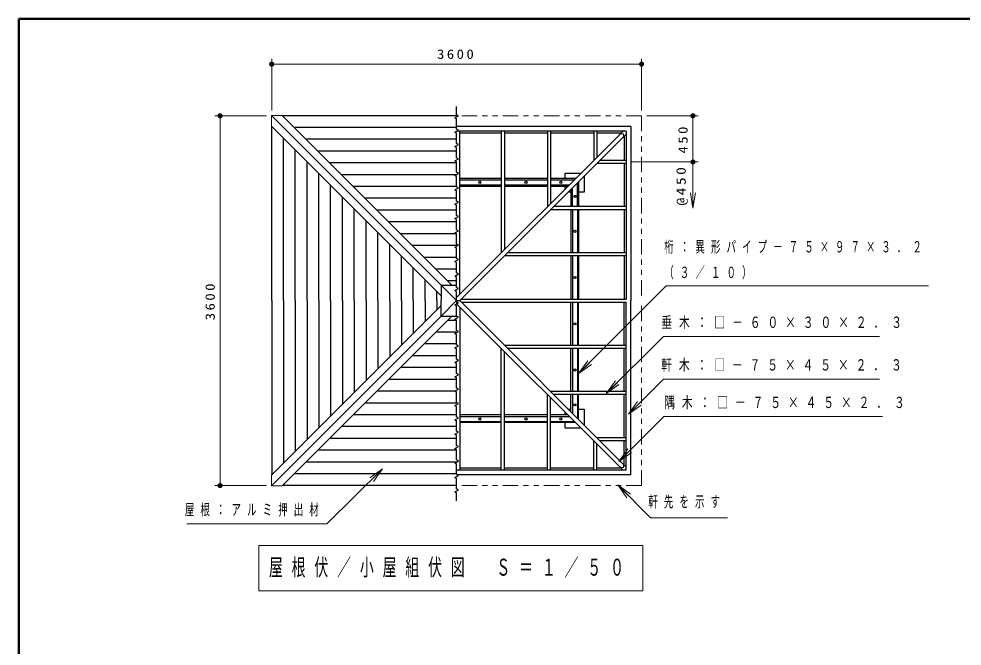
# Model space of a CAD drawing. Units: millimetres on the paper, with parts at other scales. Extents: x -385 to 280, y 0 to 267.
# Drawn here: x -385 to -201.4, y 144.9 to 267 of the extents above; entities that cross this region are included whole.
import ezdxf

# ---------------------------------------------------------------- set-up
doc = ezdxf.new("R2010")
doc.units = ezdxf.units.MM
doc.linetypes.add('USER1', pattern=[4.5, 2.5, -2])
doc.linetypes.add('USER3', pattern=[8, 3, -1, 1, -1, 1, -1])
doc.layers.add('LY_1', color=190, linetype='Continuous', lineweight=25)
doc.styles.add('ＭＳ ゴシック', font='')
doc.styles.get('ＭＳ ゴシック').set_extended_font_data('MS Gothic')

# ---------------------------------------------------------------- blocks, each defined once
blk = doc.blocks.new('filled_dot')
at = {"color": 0, "linetype": 'Continuous', "lineweight": -2, "const_width": 1.25}
blk.add_lwpolyline([(-0.625, 0, 1), (0.625, 0, 1)], format="xyb", close=True, dxfattribs=at)
blk = doc.blocks.new('open_arrow')
at = {"color": 0, "linetype": 'Continuous', "lineweight": -2}
blk.add_lwpolyline([(7.5, 1.25), (0, 0), (7.5, -1.25)], dxfattribs=at)

msp = doc.modelspace()

# ---------------------------------------------------------------- linework, layer by layer
at = {"layer": 'LY_1', "color": 7, "lineweight": 50}
for p, q in [((-385, 267), (-385, 0)), ((0, 267), (-385, 267))]:
    msp.add_line(p, q, dxfattribs=at)
at = {"layer": 'LY_1', "color": 7, "lineweight": 13}
for p, q in [((-335.788, 249.141), (-335.788, 259.188)), ((-263.788, 249.142), (-263.788, 259.188)), ((-335.788, 258.188), (-263.788, 258.188)), ((-336.788, 248.141), (-346.835, 248.141)), ((-345.835, 176.141), (-345.835, 248.141)), ((-262.788, 248.141), (-252.788, 248.141)), ((-253.788, 248.141), (-253.788, 239.141)), ((-265.728, 239.141), (-252.788, 239.141)), ((-253.788, 239.141), (-253.788, 230.141)), ((-276.038, 197.937), (-274.27, 200.412)), ((-276.038, 197.937), (-273.917, 200.058)), ((-273.563, 199.705), (-276.038, 197.937)), ((-270.661, 194.046), (-268.893, 196.521)), ((-270.661, 194.046), (-268.539, 196.167)), ((-268.186, 195.813), (-270.661, 194.046)), ((-266.352, 190.015), (-264.584, 192.49)), ((-266.352, 190.015), (-264.23, 192.137)), ((-263.877, 191.783), (-266.352, 190.015)), ((-268.2, 180.817), (-266.433, 183.292)), ((-268.2, 180.817), (-266.079, 182.938)), ((-265.726, 182.585), (-268.2, 180.817)), ((-316.687, 177.639), (-314.198, 179.387)), ((-314.198, 179.387), (-316.336, 177.282)), ((-314.198, 179.387), (-315.985, 176.926)), ((-336.788, 176.141), (-346.835, 176.141)), ((-268.439, 176.254), (-266.318, 174.132)), ((-268.439, 176.254), (-265.965, 174.486)), ((-266.672, 173.779), (-268.439, 176.254)), ((-338.312, 164.461), (-338.312, 155.661)), ((-263.512, 164.461), (-338.312, 164.461)), ((-263.512, 155.661), (-263.512, 164.461)), ((-338.312, 155.661), (-263.512, 155.661))]:
    msp.add_line(p, q, dxfattribs=at)
at = {"layer": 'LY_1', "color": 131}
for p, q in [((-302.788, 215.141), (-335.835, 248.188)), ((-302.788, 215.141), (-335.835, 248.188)), ((-300.702, 215.141), (-333.749, 248.188)), ((-302.788, 213.055), (-335.835, 246.102)), ((-302.788, 211.227), (-335.835, 178.181)), ((-302.788, 209.141), (-335.835, 176.095)), ((-302.788, 209.141), (-335.835, 176.095)), ((-300.702, 209.141), (-333.749, 176.095))]:
    msp.add_line(p, q, dxfattribs=at)
at = {"layer": 'LY_1', "color": 131, "lineweight": 13}
for p, q in [((-335.835, 246.102), (-335.835, 248.188)), ((-333.749, 248.188), (-335.835, 248.188)), ((-335.835, 178.181), (-335.835, 176.095)), ((-333.749, 176.095), (-335.835, 176.095))]:
    msp.add_line(p, q, dxfattribs=at)
at = {"layer": 'LY_1', "color": 4}
for p, q in [((-299.788, 248.141), (-333.702, 248.141)), ((-335.788, 212.141), (-335.788, 246.055)), ((-335.788, 212.141), (-335.788, 178.227)), ((-299.788, 176.141), (-333.702, 176.141))]:
    msp.add_line(p, q, dxfattribs=at)
at = {"layer": 'LY_1', "color": 7, "linetype": 'USER3', "lineweight": 13}
for p, q in [((-263.788, 248.141), (-299.788, 248.141)), ((-263.788, 248.141), (-263.788, 212.141)), ((-263.788, 176.141), (-263.788, 212.141)), ((-263.788, 176.141), (-299.788, 176.141))]:
    msp.add_line(p, q, dxfattribs=at)
at = {"layer": 'LY_1', "color": 12}
for p, q in [((-299.788, 245.862), (-331.423, 245.862)), ((-333.509, 212.141), (-333.509, 243.776)), ((-299.788, 243.563), (-329.124, 243.563)), ((-331.21, 212.141), (-331.21, 241.477)), ((-299.788, 241.264), (-326.825, 241.264)), ((-328.911, 212.141), (-328.911, 239.178)), ((-299.788, 238.966), (-324.526, 238.966)), ((-326.612, 212.141), (-326.612, 236.88)), ((-299.788, 236.667), (-322.228, 236.667)), ((-324.314, 212.141), (-324.314, 234.581)), ((-299.788, 234.368), (-319.929, 234.368)), ((-322.015, 212.141), (-322.015, 232.282)), ((-299.788, 232.069), (-317.63, 232.069)), ((-319.716, 212.141), (-319.716, 229.983)), ((-299.788, 229.771), (-315.331, 229.771)), ((-317.417, 212.141), (-317.417, 227.685)), ((-299.788, 227.472), (-313.032, 227.472)), ((-315.118, 212.141), (-315.118, 225.386)), ((-299.788, 225.173), (-310.734, 225.173)), ((-312.82, 212.141), (-312.82, 223.087)), ((-299.788, 222.874), (-308.435, 222.874)), ((-310.521, 212.141), (-310.521, 220.788)), ((-299.788, 220.575), (-306.136, 220.575)), ((-308.222, 212.141), (-308.222, 218.489)), ((-299.788, 218.277), (-303.837, 218.277)), ((-305.923, 212.141), (-305.923, 216.191)), ((-299.788, 215.978), (-301.539, 215.978)), ((-303.624, 212.141), (-303.624, 213.892)), ((-333.509, 212.141), (-333.509, 180.507)), ((-331.21, 212.141), (-331.21, 182.806)), ((-328.911, 212.141), (-328.911, 185.104)), ((-326.612, 212.141), (-326.612, 187.403)), ((-324.314, 212.141), (-324.314, 189.702)), ((-322.015, 212.141), (-322.015, 192.001)), ((-319.716, 212.141), (-319.716, 194.299)), ((-317.417, 212.141), (-317.417, 196.598)), ((-315.118, 212.141), (-315.118, 198.897)), ((-312.82, 212.141), (-312.82, 201.196)), ((-310.521, 212.141), (-310.521, 203.495)), ((-308.222, 212.141), (-308.222, 205.793)), ((-305.923, 212.141), (-305.923, 208.092)), ((-303.624, 212.141), (-303.624, 210.391)), ((-299.788, 208.305), (-301.539, 208.305)), ((-299.788, 206.006), (-303.837, 206.006)), ((-299.788, 203.707), (-306.136, 203.707)), ((-299.788, 201.409), (-308.435, 201.409)), ((-299.788, 199.11), (-310.734, 199.11)), ((-299.788, 196.811), (-313.032, 196.811)), ((-299.788, 194.512), (-315.331, 194.512)), ((-299.788, 192.214), (-317.63, 192.214)), ((-299.788, 189.915), (-319.929, 189.915)), ((-299.788, 187.616), (-322.228, 187.616)), ((-299.788, 185.317), (-324.526, 185.317)), ((-299.788, 183.018), (-326.825, 183.018)), ((-299.788, 180.72), (-329.124, 180.72)), ((-299.788, 178.421), (-331.423, 178.421))]:
    msp.add_line(p, q, dxfattribs=at)
at = {"layer": 'LY_1', "color": 7}
for p, q in [((-265.903, 246.027), (-299.788, 246.027)), ((-266.765, 245.164), (-299.788, 245.164)), ((-299.788, 212.778), (-267.401, 245.164)), ((-299.188, 213.378), (-299.188, 245.202)), ((-291.088, 244.733), (-299.188, 244.733)), ((-299.152, 212.141), (-266.765, 244.528)), ((-291.088, 245.164), (-291.088, 221.478)), ((-290.488, 245.164), (-290.488, 222.078)), ((-282.088, 244.733), (-290.488, 244.733)), ((-282.088, 245.164), (-282.088, 230.478)), ((-281.488, 245.164), (-281.488, 231.078)), ((-273.088, 244.733), (-281.488, 244.733)), ((-273.088, 245.164), (-273.088, 239.478)), ((-272.488, 245.164), (-272.488, 240.078)), ((-267.832, 244.733), (-272.488, 244.733)), ((-266.765, 245.164), (-266.765, 212.441)), ((-265.903, 246.027), (-265.903, 212.141)), ((-267.196, 244.097), (-267.196, 239.441)), ((-266.765, 238.841), (-272.452, 238.841)), ((-266.765, 239.441), (-271.852, 239.441)), ((-267.196, 238.841), (-267.196, 230.441)), ((-278.638, 236.991), (-275.574, 236.991)), ((-278.638, 235.891), (-278.638, 236.991)), ((-291.088, 235.891), (-299.188, 235.891)), ((-299.188, 235.655), (-291.088, 235.655)), ((-282.088, 235.891), (-290.488, 235.891)), ((-290.488, 235.655), (-282.088, 235.655)), ((-276.674, 235.891), (-281.488, 235.891)), ((-281.488, 235.655), (-276.91, 235.655)), ((-276.038, 235.256), (-276.038, 230.441)), ((-274.938, 236.355), (-274.938, 233.291)), ((-299.188, 234.697), (-291.088, 234.697)), ((-291.088, 234.391), (-299.188, 234.391)), ((-290.488, 234.697), (-282.088, 234.697)), ((-282.088, 234.391), (-290.488, 234.391)), ((-281.488, 234.697), (-277.868, 234.697)), ((-278.174, 234.391), (-281.488, 234.391)), ((-278.638, 233.928), (-278.638, 234.391)), ((-277.538, 233.291), (-278.002, 233.291)), ((-277.538, 233.756), (-277.538, 230.441)), ((-277.232, 230.441), (-277.232, 234.062)), ((-276.275, 230.441), (-276.275, 235.02)), ((-274.938, 233.291), (-276.038, 233.291)), ((-266.765, 229.841), (-281.452, 229.841)), ((-266.765, 230.441), (-280.852, 230.441)), ((-277.538, 229.841), (-277.538, 221.441)), ((-277.232, 229.841), (-277.232, 221.441)), ((-276.275, 229.841), (-276.275, 221.441)), ((-276.038, 229.841), (-276.038, 221.441)), ((-267.196, 229.841), (-267.196, 221.441)), ((-266.765, 220.841), (-290.452, 220.841)), ((-266.765, 221.441), (-289.852, 221.441)), ((-277.538, 220.841), (-277.538, 212.441)), ((-277.232, 220.841), (-277.232, 212.441)), ((-276.275, 220.841), (-276.275, 212.441)), ((-276.038, 220.841), (-276.038, 212.441)), ((-267.196, 220.841), (-267.196, 212.441)), ((-299.788, 212.141), (-299.788, 212.778)), ((-299.788, 212.141), (-299.152, 212.141)), ((-299.788, 212.141), (-299.788, 211.505)), ((-299.788, 212.141), (-299.152, 212.141)), ((-299.788, 211.505), (-267.401, 179.118)), ((-299.152, 212.141), (-266.765, 179.755)), ((-298.852, 212.441), (-266.765, 212.441)), ((-298.852, 211.841), (-266.765, 211.841)), ((-277.538, 203.441), (-277.538, 211.841)), ((-277.232, 211.841), (-277.232, 203.441)), ((-276.275, 211.841), (-276.275, 203.441)), ((-276.038, 203.441), (-276.038, 211.841)), ((-267.196, 203.441), (-267.196, 211.841)), ((-266.765, 179.118), (-266.765, 211.841)), ((-265.903, 178.256), (-265.903, 212.141)), ((-299.188, 210.905), (-299.188, 179.081)), ((-291.088, 179.118), (-291.088, 202.805)), ((-290.488, 179.118), (-290.488, 202.205)), ((-266.765, 203.441), (-290.452, 203.441)), ((-266.765, 202.841), (-289.852, 202.841)), ((-277.538, 194.441), (-277.538, 202.841)), ((-277.232, 202.841), (-277.232, 194.441)), ((-276.275, 202.841), (-276.275, 194.441)), ((-276.038, 194.441), (-276.038, 202.841)), ((-267.196, 194.441), (-267.196, 202.841)), ((-282.088, 179.118), (-282.088, 193.805)), ((-281.488, 179.118), (-281.488, 193.205)), ((-266.765, 194.441), (-281.452, 194.441)), ((-266.765, 193.841), (-280.852, 193.841)), ((-277.538, 190.527), (-277.538, 193.841)), ((-277.232, 193.841), (-277.232, 190.221)), ((-276.275, 193.841), (-276.275, 189.263)), ((-276.038, 189.027), (-276.038, 193.841)), ((-267.196, 185.441), (-267.196, 193.841)), ((-278.002, 190.991), (-277.538, 190.991)), ((-276.038, 190.991), (-274.938, 190.991)), ((-274.938, 190.991), (-274.938, 187.928)), ((-291.088, 189.891), (-299.188, 189.891)), ((-299.188, 189.586), (-291.088, 189.586)), ((-282.088, 189.891), (-290.488, 189.891)), ((-290.488, 189.586), (-282.088, 189.586)), ((-278.174, 189.891), (-281.488, 189.891)), ((-281.488, 189.586), (-277.868, 189.586)), ((-278.638, 189.891), (-278.638, 190.355)), ((-299.188, 188.628), (-291.088, 188.628)), ((-291.088, 188.391), (-299.188, 188.391)), ((-290.488, 188.628), (-282.088, 188.628)), ((-282.088, 188.391), (-290.488, 188.391)), ((-281.488, 188.628), (-276.91, 188.628)), ((-276.674, 188.391), (-281.488, 188.391)), ((-278.638, 187.291), (-278.638, 188.391)), ((-275.574, 187.291), (-278.638, 187.291)), ((-273.088, 179.118), (-273.088, 184.805)), ((-272.488, 179.118), (-272.488, 184.205)), ((-266.765, 185.441), (-272.452, 185.441)), ((-266.765, 184.841), (-271.852, 184.841)), ((-267.196, 180.186), (-267.196, 184.841)), ((-266.765, 179.118), (-299.788, 179.118)), ((-265.903, 178.256), (-299.788, 178.256)), ((-291.088, 179.549), (-299.188, 179.549)), ((-282.088, 179.549), (-290.488, 179.549)), ((-273.088, 179.549), (-281.488, 179.549)), ((-267.832, 179.549), (-272.488, 179.549))]:
    msp.add_line(p, q, dxfattribs=at)
at = {"layer": 'LY_1', "color": 7, "linetype": 'USER1', "lineweight": 13}
for p, q in [((-267.312, 244.618), (-267.948, 244.618)), ((-267.312, 244.618), (-267.312, 243.981)), ((-267.312, 179.665), (-267.312, 180.301)), ((-267.312, 179.665), (-267.948, 179.665))]:
    msp.add_line(p, q, dxfattribs=at)
at = {"layer": 'LY_1', "color": 2}
for p, q in [((-302.788, 215.141), (-302.788, 212.141)), ((-299.788, 212.141), (-302.788, 215.141)), ((-302.788, 215.141), (-299.788, 215.141)), ((-299.788, 212.141), (-302.788, 215.141)), ((-299.788, 212.141), (-302.788, 209.141)), ((-302.788, 209.141), (-302.788, 212.141)), ((-299.788, 212.141), (-302.788, 209.141)), ((-302.788, 209.141), (-299.788, 209.141))]:
    msp.add_line(p, q, dxfattribs=at)
at = {"layer": 'LY_1', "color": 7}
msp.add_lwpolyline([(-299.788, 173.148), (-299.788, 174.732), (-300.134, 174.932), (-299.442, 175.332), (-299.788, 175.532), (-299.788, 177.532), (-300.134, 177.732), (-299.442, 178.132), (-299.788, 178.332), (-299.788, 180.332), (-300.134, 180.532), (-299.442, 180.932), (-299.788, 181.132), (-299.788, 183.132), (-300.134, 183.332), (-299.442, 183.732), (-299.788, 183.932), (-299.788, 185.932), (-300.134, 186.132), (-299.442, 186.532), (-299.788, 186.732), (-299.788, 188.732), (-300.134, 188.932), (-299.442, 189.332), (-299.788, 189.532), (-299.788, 191.532), (-300.134, 191.732), (-299.442, 192.132), (-299.788, 192.332), (-299.788, 194.332), (-300.134, 194.532), (-299.442, 194.932), (-299.788, 195.132), (-299.788, 197.132), (-300.134, 197.332), (-299.442, 197.732), (-299.788, 197.932), (-299.788, 199.932), (-300.134, 200.132), (-299.442, 200.532), (-299.788, 200.732), (-299.788, 202.732), (-300.134, 202.932), (-299.442, 203.332), (-299.788, 203.532), (-299.788, 205.532), (-300.134, 205.732), (-299.442, 206.132), (-299.788, 206.332), (-299.788, 208.332), (-300.134, 208.532), (-299.442, 208.932), (-299.788, 209.132), (-299.788, 211.132), (-300.134, 211.332), (-299.442, 211.732), (-299.788, 211.932), (-299.788, 213.932), (-300.134, 214.132), (-299.442, 214.532), (-299.788, 214.732), (-299.788, 216.732), (-300.134, 216.932), (-299.442, 217.332), (-299.788, 217.532), (-299.788, 219.532), (-300.134, 219.732), (-299.442, 220.132), (-299.788, 220.332), (-299.788, 222.332), (-300.134, 222.532), (-299.442, 222.932), (-299.788, 223.132), (-299.788, 225.132), (-300.134, 225.332), (-299.442, 225.732), (-299.788, 225.932), (-299.788, 227.932), (-300.134, 228.132), (-299.442, 228.532), (-299.788, 228.732), (-299.788, 230.732), (-300.134, 230.932), (-299.442, 231.332), (-299.788, 231.532), (-299.788, 233.532), (-300.134, 233.732), (-299.442, 234.132), (-299.788, 234.332), (-299.788, 236.332), (-300.134, 236.532), (-299.442, 236.932), (-299.788, 237.132), (-299.788, 239.132), (-300.134, 239.332), (-299.442, 239.732), (-299.788, 239.932), (-299.788, 241.932), (-300.134, 242.132), (-299.442, 242.532), (-299.788, 242.732), (-299.788, 244.732), (-300.134, 244.932), (-299.442, 245.332), (-299.788, 245.532), (-299.788, 247.532), (-300.134, 247.732), (-299.442, 248.132), (-299.788, 248.332), (-299.788, 249.916)], dxfattribs=at)
at = {"layer": 'LY_1', "color": 7, "lineweight": 13}
for points in [[(-276.038, 197.937), (-258.968, 215.007), (-207.956, 215.007)], [(-270.661, 194.046), (-259.543, 205.163), (-217.453, 205.163)], [(-266.352, 190.015), (-259.498, 196.869), (-217.498, 196.869)], [(-268.2, 180.817), (-259.453, 189.564), (-216.912, 189.564)], [(-314.198, 179.387), (-325.046, 168.705), (-352.28, 168.705)], [(-268.439, 176.254), (-262.075, 169.89), (-247.06, 169.89)]]:
    msp.add_lwpolyline(points, dxfattribs=at)
at = {"layer": 'LY_1', "color": 7}
for centre in [(-295.288, 235.176), (-286.288, 235.176), (-279.488, 235.176), (-276.754, 232.441), (-276.754, 225.641), (-276.754, 216.641), (-276.754, 207.641), (-276.754, 198.641), (-276.754, 191.841), (-295.288, 189.107), (-286.288, 189.107), (-279.488, 189.107)]:
    msp.add_circle(centre, 0.2, dxfattribs=at)

# ---------------------------------------------------------------- block references
at = {"layer": 'LY_1', "color": 7, "lineweight": 13, "xscale": 0.4, "yscale": 0.4}
msp.add_blockref('filled_dot', (-335.788, 258.188), dxfattribs=at)
at = {"layer": 'LY_1', "color": 7, "lineweight": 13}
for name, p, xscale, yscale, rotation in [('filled_dot', (-263.788, 258.188), 0.4, 0.4, 180), ('filled_dot', (-345.835, 248.141), 0.4, 0.4, 270), ('filled_dot', (-253.788, 248.141), 0.4, 0.4, 270), ('filled_dot', (-253.788, 239.141), 0.4, 0.4, 90), ('filled_dot', (-253.788, 239.141), 0.399, 0.399, 270), ('open_arrow', (-253.788, 230.141), 0.399, 0.399, 90), ('filled_dot', (-345.835, 176.141), 0.4, 0.4, 90)]:
    msp.add_blockref(name, p, dxfattribs=dict(at, xscale=xscale, yscale=yscale, rotation=rotation))

# ---------------------------------------------------------------- texts
at = {"layer": 'LY_1', "color": 7, "style": 'ＭＳ ゴシック'}
for s, insert, char_height, attachment_point in [('\\T1.33;\\W1.15;3600', (-299.788, 259.188), 1.833, 8), ('\\T1.64;\\W0.6;桁：異形パイプ－７５×９７×３．２', (-259.373, 222.507), 2.199, 4), ('\\T1.64;\\W0.6;（３／１０）\u3000\u3000\u3000\u3000\u3000\u3000\u3000\u3000\u3000\u3000\u3000', (-259.373, 217.507), 2.199, 4), ('\\T1.64;\\W0.7;垂木：□－６０×３０×２．３', (-259.946, 207.813), 2.199, 4), ('\\T1.64;\\W0.7;軒木：□－７５×４５×２．３', (-259.98, 199.519), 2.199, 4), ('\\T1.64;\\W0.7;隅木：□－７５×４５×２．３', (-259.394, 192.214), 2.199, 4), ('\\T1.64;\\W0.6;軒先を示す', (-262.476, 172.89), 2.199, 4), ('\\T1.64;\\W0.6;屋根：アルミ押出材', (-352.696, 171.355), 2.199, 4), ('\\T1.64;\\W0.6;屋根伏／小屋組伏図\u3000Ｓ＝１／５０', (-300.912, 160.061), 3.299, 5)]:
    msp.add_mtext(s, dxfattribs=dict(at, insert=insert, char_height=char_height, attachment_point=attachment_point))
at = {"layer": 'LY_1', "color": 7, "char_height": 1.833, "attachment_point": 8, "rotation": 90, "style": 'ＭＳ ゴシック'}
for s, insert in [('\\T1.33;\\W1.15;450', (-254.788, 243.641)), ('\\T1.33;\\W1.2;@450', (-254.788, 234.641)), ('\\T1.33;\\W1.15;3600', (-346.835, 212.141))]:
    msp.add_mtext(s, dxfattribs=dict(at, insert=insert))

doc.saveas('drawing.dxf')
